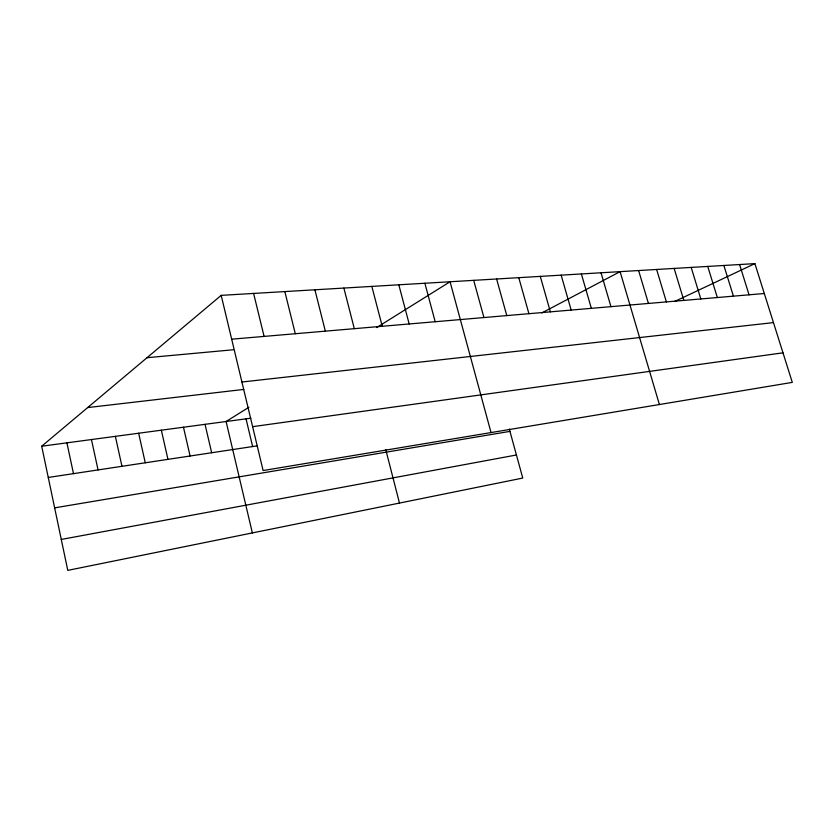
<?xml version="1.0" encoding="UTF-8"?>
<svg xmlns="http://www.w3.org/2000/svg" width="834" height="834" viewBox="0 0 834 834"><rect width="100%" height="100%" fill="white"/><g stroke="black" fill="none" stroke-linecap="round" stroke-linejoin="round"><path stroke-width="1.25" d="M509.324 429.093L522.762 478.059L67.773 570.373L41.7 446.221L221.187 295.361L754.895 263.627L792.3 382.389L263.117 470.543L221.187 295.361M248.897 407.273L226.087 421.514L252.368 532.916M376.655 327.553L450.058 281.756L491.038 432.575M541.829 312.938L620.089 271.644L659.402 404.532M674.581 301.522L754.895 263.627M61.278 539.452L516.423 454.989M54.648 507.854L509.949 431.376M48.257 477.455L257.508 445.815M252.619 426.674L782.99 352.813M41.7 446.221L250.898 418.188M87.674 407.576L243.778 389.426M241.923 382.014L773.472 322.602M147.003 357.713L233.239 349.769M231.675 339.188L764.309 293.505M739.591 264.545L749.057 294.819M723.881 265.473L733.409 296.153M707.743 266.432L717.334 297.54M691.178 267.422L700.821 298.958M674.143 268.433L683.849 300.407M656.629 269.476L666.387 301.908M638.615 270.55L648.435 303.44M601.012 272.781L610.947 306.662M581.371 273.948L591.358 308.34M561.146 275.147L571.175 310.071M540.286 276.388L550.377 311.853M518.779 277.67L528.923 313.699M496.605 278.994L506.791 315.596M473.702 280.349L483.939 317.556M424.881 283.258L435.192 321.736M398.819 284.801L409.171 323.967M371.839 286.406L382.233 326.271M385.756 449.641L399.476 503.069M343.879 288.074L354.304 328.669M314.898 289.794L325.343 331.15M284.832 291.577L295.299 333.725M253.609 293.432L264.097 336.404M246.03 418.835L252.639 446.555M205.039 424.329L211.659 452.747M183.47 427.227L190.089 456.01M161.337 430.188L167.957 459.357M138.653 433.232L145.262 462.787M115.363 436.349L121.962 466.31M91.459 439.56L98.047 469.928M66.908 442.844L73.486 473.639"/></g></svg>
